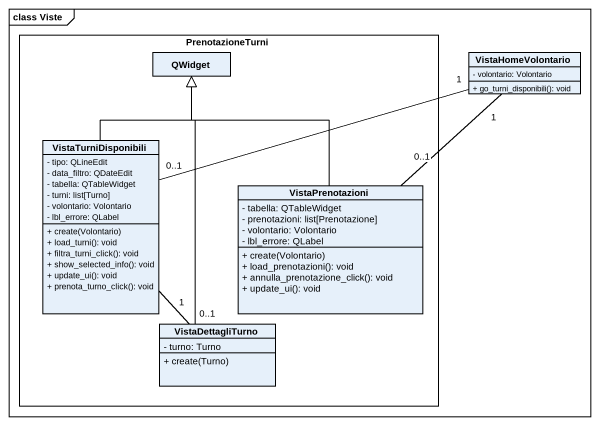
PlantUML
@startuml
mainframe class Viste
hide circle
hide empty members
skinparam classAttributeIconSize 0
rectangle PrenotazioneTurni {
  class QWidget
  class VistaTurniDisponibili {
    - tipo: QLineEdit
    - data_filtro: QDateEdit
    - tabella: QTableWidget
    - turni: list[Turno]
    - volontario: Volontario
    - lbl_errore: QLabel
    + create(Volontario)
    + load_turni(): void
    + filtra_turni_click(): void
    + show_selected_info(): void
    + update_ui(): void
    + prenota_turno_click(): void
  }
  class VistaPrenotazioni {
    - tabella: QTableWidget
    - prenotazioni: list[Prenotazione]
    - volontario: Volontario
    - lbl_errore: QLabel
    + create(Volontario)
    + load_prenotazioni(): void
    + annulla_prenotazione_click(): void
    + update_ui(): void
  }
  class VistaDettagliTurno {
    - turno: Turno
    + create(Turno)
  }
}
class VistaHomeVolontario {
  - volontario: Volontario
  + go_turni_disponibili(): void
}
VistaHomeVolontario "1" -left- "0..1" VistaTurniDisponibili
VistaHomeVolontario "1" -- "0..1" VistaPrenotazioni
VistaTurniDisponibili -up-|> QWidget
VistaPrenotazioni -up-|> QWidget
VistaDettagliTurno -up-|> QWidget
VistaDettagliTurno "0..1" -up- "1" VistaTurniDisponibili
@enduml
